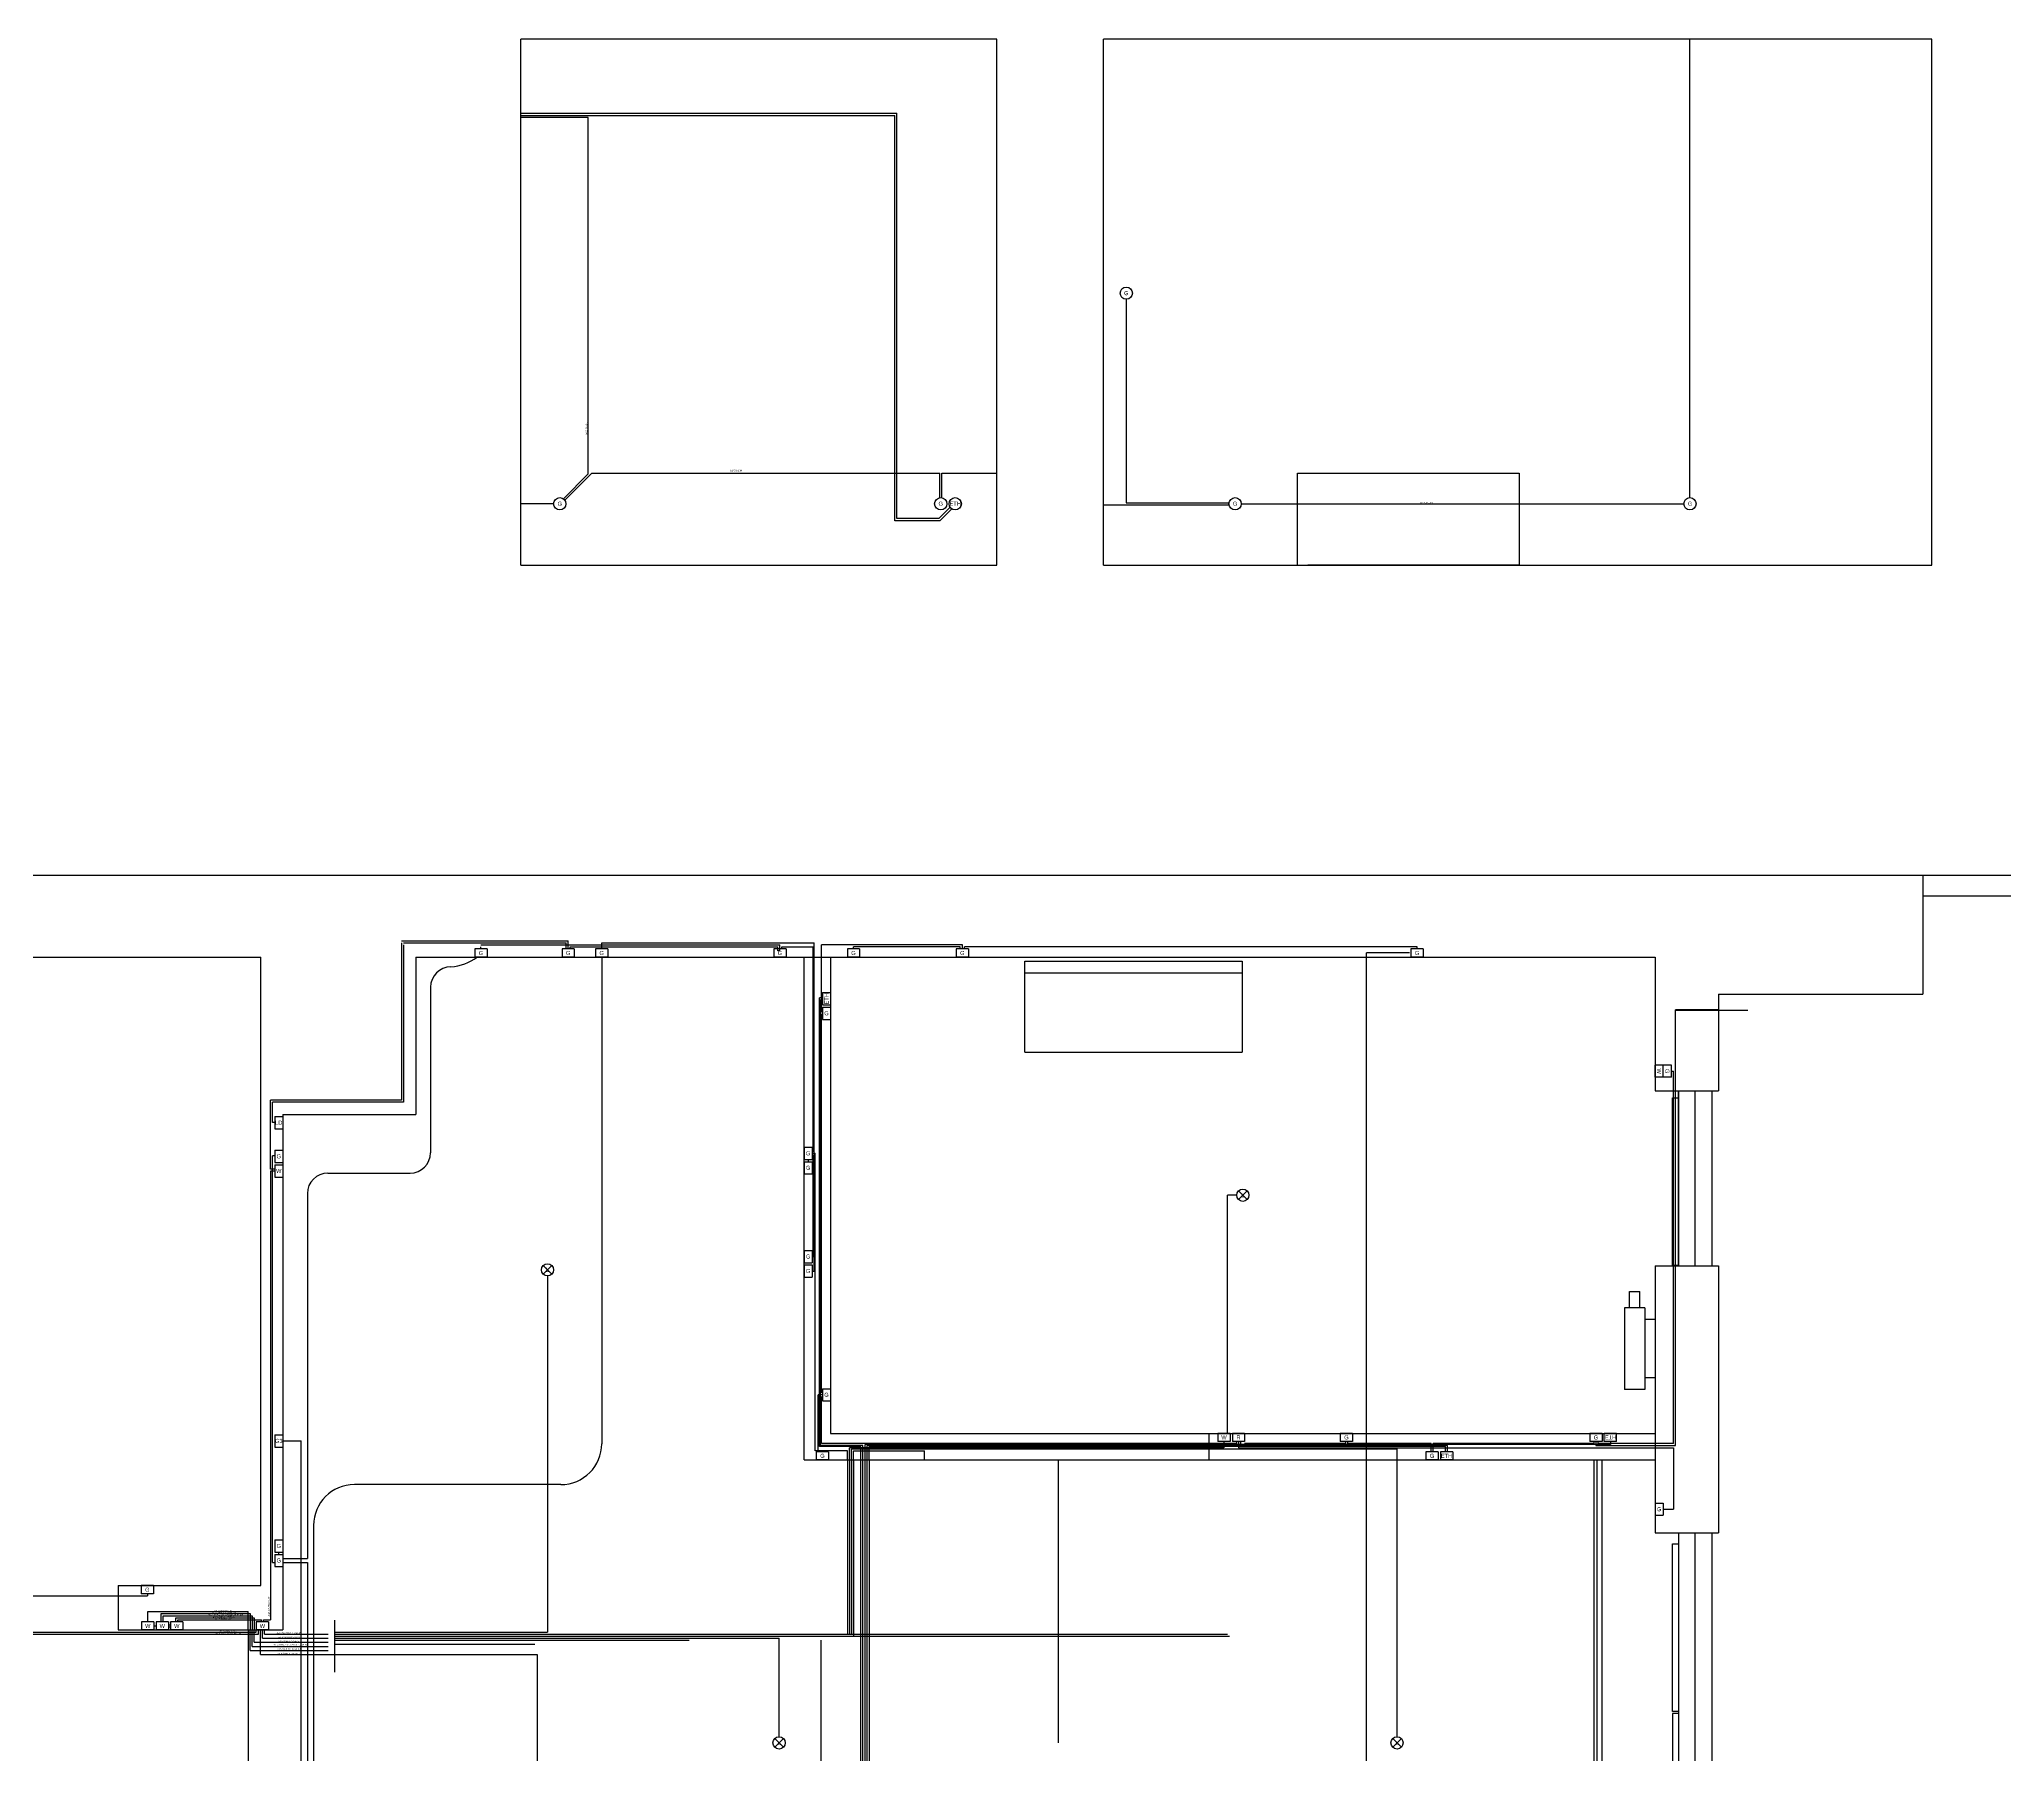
# Model space of a CAD drawing. Header units: millimetres. Extents: x 1478 to 10450, y 2114 to 8349.
# Drawn here: x 3624 to 4585, y 4202 to 5041 of the extents above; entities that cross this region are included whole.
import ezdxf
from ezdxf.lldxf.tags import DXFTag

# ---------------------------------------------------------------- set-up
doc = ezdxf.new("R2010")
doc.units = ezdxf.units.MM
for name, color, linetype in [('Grzejniki', 12, 'Continuous'), ('Inst - elektro', 160, 'Continuous'), ('Inst - elektro OLD', 200, 'Continuous'), ('Inst - sieciowe', 200, 'Continuous'), ('Okna', 7, 'Continuous'), ('Szkic', 6, 'Continuous'), ('Ściany', 7, 'Continuous')]:
    doc.layers.add(name, color=color, linetype=linetype)
tags = doc.linetypes.add('03B018', pattern=[5.4, 2.16, -3.24]).pattern_tags.tags
tags[6:7] = [DXFTag(74, 4), DXFTag(75, 0), DXFTag(340, '0'), DXFTag(46, 1.0), DXFTag(50, 0.0), DXFTag(44, 0.0), DXFTag(45, 0.0)]
tags[4:5] = [DXFTag(74, 4), DXFTag(75, 0), DXFTag(340, '0'), DXFTag(46, 1.0), DXFTag(50, 0.0), DXFTag(44, 0.0), DXFTag(45, 0.0)]
tags = doc.linetypes.add('06B018', pattern=[6.75, 4.32, -0.54, 0.09, -0.54, 0.09, -0.54, 0.09, -0.54]).pattern_tags.tags
tags[18:19] = [DXFTag(74, 4), DXFTag(75, 0), DXFTag(340, '0'), DXFTag(46, 1.0), DXFTag(50, 0.0), DXFTag(44, 0.0), DXFTag(45, 0.0)]
tags[16:17] = [DXFTag(74, 4), DXFTag(75, 0), DXFTag(340, '0'), DXFTag(46, 1.0), DXFTag(50, 0.0), DXFTag(44, 0.0), DXFTag(45, 0.0)]
tags[14:15] = [DXFTag(74, 4), DXFTag(75, 0), DXFTag(340, '0'), DXFTag(46, 1.0), DXFTag(50, 0.0), DXFTag(44, 0.0), DXFTag(45, 0.0)]
tags[12:13] = [DXFTag(74, 4), DXFTag(75, 0), DXFTag(340, '0'), DXFTag(46, 1.0), DXFTag(50, 0.0), DXFTag(44, 0.0), DXFTag(45, 0.0)]
tags[10:11] = [DXFTag(74, 4), DXFTag(75, 0), DXFTag(340, '0'), DXFTag(46, 1.0), DXFTag(50, 0.0), DXFTag(44, 0.0), DXFTag(45, 0.0)]
tags[8:9] = [DXFTag(74, 4), DXFTag(75, 0), DXFTag(340, '0'), DXFTag(46, 1.0), DXFTag(50, 0.0), DXFTag(44, 0.0), DXFTag(45, 0.0)]
tags[6:7] = [DXFTag(74, 4), DXFTag(75, 0), DXFTag(340, '0'), DXFTag(46, 1.0), DXFTag(50, 0.0), DXFTag(44, 0.0), DXFTag(45, 0.0)]
tags[4:5] = [DXFTag(74, 4), DXFTag(75, 0), DXFTag(340, '0'), DXFTag(46, 1.0), DXFTag(50, 0.0), DXFTag(44, 0.0), DXFTag(45, 0.0)]
tags = doc.linetypes.add('07B05', pattern=[1.75, 0.25, -1.5]).pattern_tags.tags
tags[6:7] = [DXFTag(74, 4), DXFTag(75, 0), DXFTag(340, '0'), DXFTag(46, 1.0), DXFTag(50, 0.0), DXFTag(44, 0.0), DXFTag(45, 0.0)]
tags[4:5] = [DXFTag(74, 4), DXFTag(75, 0), DXFTag(340, '0'), DXFTag(46, 1.0), DXFTag(50, 0.0), DXFTag(44, 0.0), DXFTag(45, 0.0)]

# ---------------------------------------------------------------- blocks, each defined once
blk = doc.blocks.new('Z$W@#18756')
for p, q in [((0, 6), (0, 0)), ((0, 6), (4, 6)), ((0, 0), (4, 0)), ((4, 6), (4, 0))]:
    blk.add_line(p, q)
blk = doc.blocks.new('Z$W@#26308')
at = {"rotation": -90.00000000000001}
blk.add_blockref('Z$W@#18756', (0, 4), dxfattribs=at)
at = {"insert": (3, 2), "char_height": 2, "width": 6, "attachment_point": 5}
blk.add_mtext('{\\fArial|b0|i0|c238|p0;G}', dxfattribs=at)
blk = doc.blocks.new('Z$W@#16944')
blk.add_blockref('Z$W@#18756', (0, 0))
at = {"insert": (2, 3), "char_height": 2, "width": 4, "attachment_point": 5}
blk.add_mtext('{\\fArial|b0|i0|c238|p0;G}', dxfattribs=at)
blk = doc.blocks.new('Z$W@#14945')
for p, q in [((3, 176), (3, 0)), ((11, 176), (11, 0)), ((0, 88.5), (0, 170.5)), ((0, 170.5), (3, 170.5)), ((3, 88.5), (0, 88.5)), ((3, 87.5), (0, 87.5)), ((0, 87.5), (0, 5.5)), ((0, 5.5), (3, 5.5))]:
    blk.add_line(p, q)
blk = doc.blocks.new('Z$W@#8909')
for p, q in [((3, 176), (11, 176)), ((3, 0), (11, 0))]:
    blk.add_line(p, q)
blk.add_blockref('Z$W@#14945', (0, 0))
blk = doc.blocks.new('Z$W@#9758')
for p, q in [((0, 0.3), (0, 82.3)), ((0, 82.3), (3, 82.3)), ((3, 85.6), (3, 0)), ((3, 85.6), (11, 85.6)), ((3, 0.3), (3, 85.3)), ((11, 85.6), (11, 0)), ((3, 0.3), (0, 0.3)), ((3, 0), (11, 0))]:
    blk.add_line(p, q)
blk = doc.blocks.new('Z$W@#11337')
for p, q in [((0, 42.3), (5, 42.3)), ((5, 48), (15, 48)), ((5, 8), (5, 48)), ((15, 8), (15, 48)), ((0, 13.7), (5, 13.7)), ((5, 8), (15, 8)), ((7.5, 8), (7.5, 0)), ((12.5, 0), (7.5, 0)), ((12.5, 8), (12.5, 0))]:
    blk.add_line(p, q)
blk = doc.blocks.new('Z$W@#22704')
blk.add_circle((3, 3), 3)
at = {"insert": (3, 3), "char_height": 2, "width": 3.9163, "attachment_point": 5}
blk.add_mtext('{\\fArial|b0|i0|c238|p0;G}', dxfattribs=at)
blk = doc.blocks.new('Z$W@#29658')
for p, q in [((5.12, 0.88), (0.88, 5.12)), ((0.88, 0.88), (5.12, 5.12))]:
    blk.add_line(p, q)
blk.add_circle((3, 3), 3)
at = {"insert": (2.99, 2.99), "char_height": 2, "width": 4.231, "attachment_point": 5}
blk.add_mtext('{\\fArial|b0|i0|c238|p0;L}', dxfattribs=at)
blk = doc.blocks.new('Z$W@#11323')
at = {"rotation": -90.00000000000001}
blk.add_blockref('Z$W@#18756', (0, 4), dxfattribs=at)
at = {"insert": (3, 2), "char_height": 2, "width": 6, "attachment_point": 5}
blk.add_mtext('{\\fArial|b0|i0|c238|p0;W}', dxfattribs=at)
blk = doc.blocks.new('Z$W@#22929')
blk.add_blockref('Z$W@#18756', (0, 0))
at = {"insert": (2, 3), "char_height": 2, "width": 4, "attachment_point": 5}
blk.add_mtext('{\\fArial|b0|i0|c238|p0;W}', dxfattribs=at)
blk = doc.blocks.new('Z$W@#21538')
at = {"rotation": -90.00000000000001}
blk.add_blockref('Z$W@#18756', (0, 4), dxfattribs=at)
at = {"insert": (3, 2), "char_height": 2, "width": 6, "attachment_point": 5}
blk.add_mtext('{\\fArial|b0|i0|c238|p0;ETH}', dxfattribs=at)
blk = doc.blocks.new('Z$W@#26924')
blk.add_circle((3, 3), 3)
at = {"insert": (3, 3), "char_height": 2, "width": 3.9163, "attachment_point": 5}
blk.add_mtext('{\\fArial|b0|i0|c238|p0;ETH}', dxfattribs=at)
blk = doc.blocks.new('Z$W@#7084')
blk.add_blockref('Z$W@#18756', (0, 0))
at = {"insert": (2, 3), "char_height": 2, "width": 4, "attachment_point": 5}
blk.add_mtext('{\\fArial|b0|i0|c238|p0;G3}', dxfattribs=at)
blk = doc.blocks.new('Z$W@#8106')
blk.add_blockref('Z$W@#18756', (0, 0))
at = {"insert": (2, 3), "char_height": 2, "width": 6, "attachment_point": 5, "rotation": 90}
blk.add_mtext('{\\fArial|b0|i0|c238|p0;W}', dxfattribs=at)

msp = doc.modelspace()

# ---------------------------------------------------------------- linework, layer by layer
at = {"layer": 'Inst - elektro', "linetype": '06B018'}
for p, q in [((3892.213, 5002.604), (3859.213, 5002.604)), ((3892.213, 4828.209), (3892.213, 5002.604)), ((4155.524, 4913.604), (4155.524, 4814.104)), ((3880.052, 4816.047), (3892.213, 4828.209)), ((3880.759, 4815.34), (3894.022, 4828.604)), ((3894.022, 4828.604), (4064.213, 4828.604)), ((4064.213, 4816.562), (4064.213, 4828.604)), ((4065.213, 4816.562), (4065.213, 4828.604)), ((4065.213, 4828.604), (4092.213, 4828.604)), ((3875.413, 4813.604), (3859.213, 4813.604)), ((4144.324, 4813.104), (4205.766, 4813.104)), ((4155.524, 4814.104), (4205.766, 4814.104)), ((3800.812, 4599.816), (3882.412, 4599.816)), ((3800.812, 4598.816), (3800.812, 4521.816)), ((3801.812, 4598.816), (3881.412, 4598.816)), ((3801.812, 4597.816), (3801.812, 4520.816)), ((3839.712, 4597.816), (3986.012, 4597.816)), ((3839.712, 4595.816), (3839.712, 4596.816)), ((3881.412, 4595.816), (3881.412, 4598.816)), ((3882.412, 4595.816), (3882.412, 4599.816)), ((3883.412, 4596.816), (3985.012, 4596.816)), ((3883.412, 4595.816), (3883.412, 4596.816)), ((3898.812, 4598.816), (4002.812, 4598.816)), ((3898.812, 4595.816), (3898.812, 4598.816)), ((3985.012, 4594.816), (3985.012, 4596.816)), ((3986.012, 4594.816), (3986.012, 4597.816)), ((3987.012, 4596.816), (4002.312, 4596.816)), ((3987.012, 4595.816), (3987.012, 4596.816)), ((4002.312, 4496.816), (4002.312, 4596.816)), ((4002.812, 4438.216), (4002.812, 4598.816)), ((4006.312, 4564.816), (4006.312, 4597.816)), ((4075.281, 4597.816), (4006.312, 4597.816)), ((4068.812, 4596.816), (4022.012, 4596.816)), ((4022.012, 4595.816), (4022.012, 4596.816)), ((4074.281, 4596.816), (4068.812, 4596.816)), ((4074.281, 4595.816), (4074.281, 4596.816)), ((4075.281, 4595.816), (4075.281, 4597.816)), ((4297.812, 4596.816), (4076.281, 4596.816)), ((4076.281, 4595.816), (4076.281, 4596.816)), ((4297.812, 4595.816), (4297.812, 4596.816)), ((3986.012, 4594.816), (3985.012, 4594.816)), ((4294.146, 4593.816), (4273.112, 4593.816)), ((4006.812, 4564.816), (4006.312, 4564.816)), ((4006.812, 4563.816), (4006.312, 4563.816)), ((4006.312, 4378.676), (4006.312, 4563.816)), ((4424.212, 4352.816), (4424.212, 4566.016)), ((4422.212, 4536.016), (4423.212, 4536.016)), ((4423.212, 4353.816), (4423.212, 4536.016)), ((3800.812, 4521.816), (3736.812, 4521.816)), ((3736.812, 4488.016), (3736.812, 4521.816)), ((3801.812, 4520.816), (3737.812, 4520.816)), ((3737.812, 4510.816), (3737.812, 4520.816)), ((3737.812, 4477.616), (3737.812, 4494.616)), ((3738.812, 4494.616), (3737.812, 4494.616)), ((3999.812, 4492.816), (3999.812, 4491.716)), ((4001.812, 4496.816), (4002.312, 4496.816)), ((4001.812, 4495.816), (4003.312, 4495.816)), ((4001.812, 4494.816), (4002.312, 4494.816)), ((4002.312, 4445.316), (4002.312, 4494.816)), ((4003.312, 4350.316), (4003.312, 4495.816)), ((3738.812, 4488.016), (3736.812, 4488.016)), ((3738.812, 4487.016), (3736.812, 4487.016)), ((3736.812, 4487.016), (3736.812, 4267.616)), ((3737.812, 4295.616), (3737.812, 4477.616)), ((4001.812, 4438.216), (4002.812, 4438.216)), ((4006.812, 4377.676), (4004.812, 4377.676)), ((4004.812, 4349.816), (4004.812, 4377.676)), ((4006.812, 4378.676), (4006.312, 4378.676)), ((4006.312, 4353.816), (4006.312, 4376.676)), ((4006.812, 4376.676), (4006.312, 4376.676)), ((4019.094, 4350.316), (4003.312, 4350.316)), ((4209.412, 4353.816), (4006.312, 4353.816)), ((4019.094, 4345.816), (4019.094, 4350.316)), ((4203.312, 4351.816), (4020.094, 4351.816)), ((4020.094, 4345.816), (4020.094, 4351.816)), ((4021.094, 4345.816), (4021.094, 4351.316)), ((4021.094, 4351.316), (4287.968, 4351.316)), ((4022.094, 4350.316), (4056.831, 4350.316)), ((4022.094, 4345.816), (4022.094, 4350.316)), ((4056.831, 4345.816), (4056.831, 4350.316)), ((4203.312, 4354.816), (4203.312, 4351.816)), ((4209.412, 4354.816), (4209.412, 4353.816)), ((4210.412, 4354.816), (4210.412, 4351.816)), ((4210.412, 4351.816), (4423.212, 4351.816)), ((4211.412, 4354.816), (4211.412, 4353.816)), ((4262.712, 4353.816), (4213.362, 4353.816)), ((4262.712, 4354.816), (4262.712, 4353.816)), ((4263.712, 4354.816), (4263.712, 4353.816)), ((4304.612, 4353.816), (4263.712, 4353.816)), ((4287.968, 4345.816), (4287.968, 4351.316)), ((4304.612, 4349.816), (4304.612, 4353.816)), ((4305.612, 4349.816), (4305.612, 4353.816)), ((4384.312, 4353.816), (4305.612, 4353.816)), ((4384.312, 4354.816), (4384.312, 4353.816)), ((4385.312, 4354.816), (4385.312, 4352.816)), ((4385.312, 4352.816), (4424.212, 4352.816)), ((4386.312, 4354.816), (4386.312, 4353.816)), ((4423.212, 4353.816), (4386.312, 4353.816)), ((4423.212, 4351.816), (4423.212, 4321.716)), ((4418.212, 4321.716), (4423.212, 4321.716)), ((3676.512, 4280.316), (3676.512, 4279.316)), ((3550.262, 4279.316), (3676.512, 4279.316)), ((3676.712, 4271.616), (3725.812, 4271.616)), ((3676.712, 4266.616), (3676.712, 4271.616)), ((3683.312, 4270.616), (3726.812, 4270.616)), ((3683.312, 4266.616), (3683.312, 4270.616)), ((3725.812, 4262.616), (3725.812, 4271.616)), ((3726.812, 4270.616), (3726.812, 4262.616)), ((3679.712, 4264.616), (3680.812, 4264.616)), ((3684.312, 4269.616), (3727.812, 4269.616)), ((3684.312, 4266.616), (3684.312, 4269.616)), ((3686.812, 4265.116), (3687.912, 4265.116)), ((3686.812, 4264.116), (3687.912, 4264.116)), ((3690.412, 4268.616), (3728.812, 4268.616)), ((3690.412, 4266.616), (3690.412, 4268.616)), ((3691.412, 4267.616), (3732.312, 4267.616)), ((3691.412, 4266.616), (3691.412, 4267.616)), ((3727.812, 4269.616), (3727.812, 4262.616)), ((3728.812, 4268.616), (3728.812, 4262.616)), ((3732.312, 4266.616), (3732.312, 4267.616)), ((3733.312, 4266.616), (3733.312, 4267.616)), ((3733.312, 4267.616), (3736.812, 4267.616))]:
    msp.add_line(p, q, dxfattribs=at)
at = {"layer": 'Inst - elektro', "linetype": '03B018'}
for p, q in [((3898.812, 4591.816), (3898.812, 4353.739)), ((3815.057, 4577.035), (3815.057, 4496.124)), ((3764.812, 4486.124), (3805.057, 4486.124)), ((3754.812, 4476.124), (3754.812, 4297.616)), ((3742.812, 4355.116), (3751.812, 4355.116)), ((3751.812, 4295.616), (3751.812, 4355.116)), ((3878.812, 4333.739), (3777.812, 4333.739)), ((3757.812, 4313.739), (3757.812, 3996.816)), ((3751.812, 3996.816), (3751.812, 4295.616)), ((3754.812, 4295.616), (3754.812, 3996.816))]:
    msp.add_line(p, q, dxfattribs=at)
at = {"layer": 'Inst - elektro', "linetype": '07B05'}
for p, q in [((4273.112, 4068.916), (4273.112, 4593.816)), ((4205.012, 4358.816), (4205.012, 4475.322)), ((4209.518, 4475.322), (4205.012, 4475.322)), ((3872.312, 4435.816), (3872.312, 4261.616)), ((4019.094, 4345.816), (4019.094, 4260.612)), ((4020.094, 4345.816), (4020.094, 4260.616)), ((4021.094, 4345.816), (4021.094, 4260.616)), ((4022.094, 4345.816), (4022.094, 4259.616)), ((4287.968, 4210.372), (4287.968, 4345.816)), ((3553.512, 4261.616), (3729.812, 4261.616)), ((3553.512, 4260.616), (3730.812, 4260.616)), ((3725.812, 4262.616), (3725.812, 4195.864)), ((3726.812, 4252.616), (3726.812, 4262.616)), ((3727.812, 4254.616), (3727.812, 4262.616)), ((3728.812, 4256.616), (3728.812, 4262.616)), ((3730.812, 4260.616), (3730.812, 4262.616)), ((3731.812, 4250.616), (3731.812, 4262.616)), ((3732.812, 4258.616), (3732.812, 4262.616)), ((3733.812, 4260.616), (3733.812, 4262.616)), ((3733.812, 4260.616), (3764.98, 4260.616)), ((3768.026, 4261.616), (3872.312, 4261.616)), ((3768.026, 4260.616), (4205.012, 4260.616)), ((3726.812, 4252.616), (3764.98, 4252.616)), ((3727.812, 4254.616), (3764.98, 4254.616)), ((3728.812, 4256.616), (3764.98, 4256.616)), ((3731.812, 4250.616), (3867.162, 4250.616)), ((3732.812, 4258.616), (3764.98, 4258.616)), ((3768.026, 4259.616), (4206.012, 4259.616)), ((3768.026, 4258.616), (3985.593, 4258.616)), ((3768.026, 4257.616), (3941.612, 4257.616)), ((3768.026, 4255.616), (3866.162, 4255.616)), ((3867.162, 4250.616), (3867.162, 4004.616)), ((3985.593, 4210.372), (3985.593, 4258.616)), ((4006.212, 4068.916), (4006.212, 4257.616))]:
    msp.add_line(p, q, dxfattribs=at)
at = {"layer": 'Inst - elektro'}
for p, q in [((4445.212, 4566.016), (4424.212, 4566.016)), ((4445.212, 4565.816), (4424.212, 4565.816)), ((4445.212, 4565.616), (4424.212, 4565.616)), ((4445.212, 4565.816), (4459.652, 4565.816)), ((3738.812, 4510.816), (3737.812, 4510.816)), ((3740.812, 4299.616), (3740.812, 4300.716)), ((3737.812, 4295.616), (3738.812, 4295.616)), ((3742.812, 4297.616), (3754.812, 4297.616)), ((3742.812, 4295.616), (3754.812, 4295.616)), ((3742.812, 4295.616), (3754.812, 4295.616)), ((3729.812, 4261.616), (3729.812, 4262.616))]:
    msp.add_line(p, q, dxfattribs=at)
at = {"layer": 'Inst - elektro', "linetype": '03B018'}
for centre, radius, start, end in [((3823.424, 4610.797), 23.817, 273.93065, 307.164853), ((3825.057, 4577.035), 10, 90, 180), ((3805.057, 4496.124), 10, 270, 0), ((3764.812, 4476.124), 10, 90, 180), ((3878.812, 4353.739), 20, 270, 0), ((3777.812, 4313.739), 20, 90, 180)]:
    msp.add_arc(centre, radius, start, end, dxfattribs=at)
at = {"layer": 'Inst - elektro OLD', "linetype": '06B018'}
for p, q in [((4431.324, 4816.604), (4431.324, 5040.804)), ((4211.724, 4813.604), (4428.324, 4813.604))]:
    msp.add_line(p, q, dxfattribs=at)
at = {"layer": 'Inst - sieciowe', "linetype": '06B018'}
for p, q in [((3859.213, 5004.604), (4043.213, 5004.604)), ((3859.213, 5003.604), (4042.213, 5003.604)), ((4042.213, 4805.311), (4042.213, 5003.604)), ((4043.213, 4806.311), (4043.213, 5004.604)), ((4069.368, 4811.866), (4063.813, 4806.311)), ((4070.075, 4811.159), (4064.228, 4805.311)), ((4064.228, 4805.311), (4042.213, 4805.311)), ((4063.813, 4806.311), (4043.213, 4806.311)), ((4005.312, 4352.316), (4005.312, 4571.916)), ((4006.812, 4571.916), (4005.312, 4571.916)), ((4005.812, 4352.816), (4005.812, 4570.916)), ((4006.812, 4570.916), (4005.812, 4570.916)), ((4025.673, 4352.316), (4005.312, 4352.316)), ((4026.673, 4352.816), (4005.812, 4352.816)), ((4025.673, 4345.816), (4025.673, 4352.316)), ((4026.673, 4345.816), (4026.673, 4352.816)), ((4392.412, 4353.316), (4027.673, 4353.316)), ((4027.673, 4345.816), (4027.673, 4353.316)), ((4312.712, 4352.816), (4028.673, 4352.816)), ((4028.673, 4345.816), (4028.673, 4352.816)), ((4311.712, 4352.316), (4029.673, 4352.316)), ((4029.673, 4345.816), (4029.673, 4352.316)), ((4311.712, 4349.816), (4311.712, 4352.316)), ((4312.712, 4349.816), (4312.712, 4352.816)), ((4392.412, 4354.816), (4392.412, 4353.316))]:
    msp.add_line(p, q, dxfattribs=at)
at = {"layer": 'Inst - sieciowe', "linetype": '07B05'}
for p, q in [((4025.673, 4095.966), (4025.673, 4345.816)), ((4026.673, 4094.966), (4026.673, 4345.816)), ((4027.673, 4093.966), (4027.673, 4345.816)), ((4028.673, 4092.966), (4028.673, 4345.816)), ((4029.673, 4345.816), (4029.673, 4091.966))]:
    msp.add_line(p, q, dxfattribs=at)
at = {"layer": 'Szkic'}
for p, q in [((4239.324, 4828.604), (4347.724, 4828.604)), ((4239.324, 4783.604), (4239.324, 4828.604)), ((4347.724, 4828.604), (4347.724, 4783.604)), ((4347.724, 4783.604), (4244.324, 4783.604)), ((4105.812, 4545.316), (4105.812, 4589.816)), ((4105.812, 4589.816), (4212.212, 4589.816)), ((4212.212, 4589.816), (4212.212, 4545.316)), ((4105.812, 4584.116), (4212.212, 4584.116)), ((4105.812, 4545.316), (4212.212, 4545.316)), ((4001.812, 4445.316), (4002.312, 4445.316)), ((4122.162, 4345.816), (4122.162, 4207.366)), ((3768.026, 4267.368), (3768.026, 4241.966))]:
    msp.add_line(p, q, dxfattribs=at)
at = {"layer": 'Ściany'}
for p, q in [((3859.213, 4783.604), (3859.213, 5040.804)), ((4092.213, 5040.804), (3859.213, 5040.804)), ((4092.213, 4783.604), (4092.213, 5040.804)), ((4549.724, 5040.804), (4144.324, 5040.804)), ((4144.324, 4783.604), (4144.324, 5040.804)), ((4549.724, 4783.604), (4549.724, 5040.804)), ((3859.213, 4783.604), (4092.213, 4783.604)), ((4144.324, 4783.604), (4549.724, 4783.604)), ((3180.712, 4631.816), (4545.212, 4631.816)), ((4545.212, 4631.816), (4545.212, 4573.716)), ((4545.212, 4631.816), (4665.012, 4631.816)), ((4545.212, 4621.816), (4655.012, 4621.816)), ((3312.712, 4591.716), (3732.012, 4591.716)), ((3732.012, 4284.316), (3732.012, 4591.716)), ((3807.812, 4591.816), (4414.212, 4591.816)), ((3807.812, 4591.816), (3807.812, 4514.816)), ((3997.812, 4345.816), (3997.812, 4591.816)), ((4010.812, 4591.816), (4010.812, 4358.816)), ((4414.212, 4591.816), (4414.212, 4526.316)), ((4445.212, 4573.716), (4545.212, 4573.716)), ((4445.212, 4573.716), (4445.212, 4526.316)), ((4414.212, 4526.316), (4445.212, 4526.316)), ((4442.212, 4440.716), (4442.212, 4526.316)), ((3742.812, 4514.816), (3742.812, 4262.616)), ((3742.812, 4514.816), (3742.812, 4262.616)), ((3742.812, 4514.816), (3807.812, 4514.816)), ((4414.212, 4440.716), (4445.212, 4440.716)), ((4414.212, 4440.716), (4414.212, 4310.216)), ((4445.212, 4440.716), (4445.212, 4310.216)), ((4010.812, 4358.816), (4015.812, 4358.816)), ((4015.812, 4358.816), (4195.812, 4358.816)), ((4195.812, 4358.816), (4414.212, 4358.816)), ((4195.812, 4358.816), (4195.812, 4345.816)), ((3997.812, 4345.816), (4015.812, 4345.816)), ((4015.812, 4345.816), (4195.812, 4345.816)), ((4195.812, 4345.816), (4414.212, 4345.816)), ((4384.212, 4345.816), (4384.212, 4068.916)), ((4385.712, 4345.816), (4385.712, 4068.916)), ((4388.212, 4345.816), (4388.212, 4068.916)), ((4414.212, 4310.216), (4445.212, 4310.216)), ((4442.212, 4134.216), (4442.212, 4310.216)), ((3662.212, 4284.316), (3732.012, 4284.316)), ((3662.212, 4284.316), (3662.212, 4262.616)), ((3662.212, 4262.616), (3742.812, 4262.616))]:
    msp.add_line(p, q, dxfattribs=at)

# ---------------------------------------------------------------- block references
at = {"layer": 'Grzejniki', "rotation": 180}
msp.add_blockref('Z$W@#11337', (4414.212, 4428.266), dxfattribs=at)
at = {"layer": 'Inst - elektro'}
for name, p in [('Z$W@#22704', (4152.524, 4913.604)), ('Z$W@#22704', (3875.313, 4810.602)), ('Z$W@#22704', (4061.713, 4810.604)), ('Z$W@#22704', (4205.724, 4810.604)), ('Z$W@#22704', (4428.324, 4810.604)), ('Z$W@#26308', (3836.712, 4591.816)), ('Z$W@#26308', (3879.412, 4591.816)), ('Z$W@#26308', (3895.812, 4591.816)), ('Z$W@#26308', (3983.012, 4591.816)), ('Z$W@#26308', (4019.012, 4591.816)), ('Z$W@#26308', (4072.281, 4591.816)), ('Z$W@#26308', (4294.812, 4591.816)), ('Z$W@#16944', (4006.812, 4561.316)), ('Z$W@#18756', (3738.812, 4507.816)), ('Z$W@#16944', (3738.812, 4491.316)), ('Z$W@#16944', (3997.812, 4492.816)), ('Z$W@#16944', (3997.812, 4485.716)), ('Z$W@#22929', (3738.812, 4484.216)), ('Z$W@#29658', (4209.518, 4472.322)), ('Z$W@#16944', (3997.812, 4442.316)), ('Z$W@#29658', (3869.312, 4435.816)), ('Z$W@#16944', (3997.812, 4435.216)), ('Z$W@#16944', (4006.812, 4374.676)), ('Z$W@#11323', (4200.312, 4354.816)), ('Z$W@#26308', (4260.212, 4354.816)), ('Z$W@#26308', (4382.312, 4354.816)), ('Z$W@#26308', (4003.812, 4345.816)), ('Z$W@#26308', (4302.112, 4345.816)), ('Z$W@#16944', (4414.212, 4318.716)), ('Z$W@#16944', (3738.812, 4300.716)), ('Z$W@#16944', (3738.812, 4293.616)), ('Z$W@#26308', (3673.512, 4280.316)), ('Z$W@#11323', (3673.712, 4262.616)), ('Z$W@#11323', (3680.812, 4262.616)), ('Z$W@#11323', (3687.912, 4262.616)), ('Z$W@#11323', (3729.812, 4262.616)), ('Z$W@#29658', (3982.593, 4204.372)), ('Z$W@#29658', (4284.968, 4204.372))]:
    msp.add_blockref(name, p, dxfattribs=at)
for name, p, rotation in [('Z$W@#8106', (4418.212, 4539.016), 180), ('Z$W@#26308', (4418.212, 4539.016), -90.00000000000001), ('Z$W@#18756', (4207.412, 4358.816), -90.00000000000001)]:
    msp.add_blockref(name, p, dxfattribs=dict(at, rotation=rotation))
at = {"layer": 'Inst - sieciowe'}
for name, p in [('Z$W@#26924', (4068.813, 4810.604)), ('Z$W@#21538', (4309.212, 4345.816))]:
    msp.add_blockref(name, p, dxfattribs=at)
at = {"layer": 'Inst - sieciowe', "rotation": 90}
msp.add_blockref('Z$W@#21538', (4010.812, 4568.416), dxfattribs=at)
at = {"layer": 'Inst - sieciowe', "xscale": -1, "rotation": -180}
msp.add_blockref('Z$W@#21538', (4389.412, 4358.816), dxfattribs=at)
at = {"layer": 'Okna'}
for name, p in [('Z$W@#9758', (4422.712, 4440.716)), ('Z$W@#8909', (4422.712, 4134.216))]:
    msp.add_blockref(name, p, dxfattribs=at)
at = {"layer": 'Szkic'}
msp.add_blockref('Z$W@#7084', (3738.812, 4352.116), dxfattribs=at)

# ---------------------------------------------------------------- texts
at = {"layer": 'Inst - elektro', "char_height": 0.7, "width": 16.93972, "attachment_point": 5, "rotation": 90}
for s, insert in [('{\\fArial|b0|i0|c238|p0;3x2,5 SALON}', (3891.439, 4850.364)), ('{\\fArial|b0|i0|c238|p0;4x1,5 ŚWIATŁO BLAT}', (3736.028, 4274.055))]:
    msp.add_mtext(s, dxfattribs=dict(at, insert=insert))
at = {"layer": 'Inst - elektro', "attachment_point": 5}
for s, insert, char_height, width in [('{\\fArial|b0|i0|c238|p0;3x2,5 SALON}', (3964.531, 4829.782), 0.7, 21.25945), ('{\\fArial|b0|i0|c238|p0;LD}', (3740.812, 4510.816), 2, 4), ('{\\fArial|b0|i0|c238|p0;R}', (4210.412, 4356.816), 2, 6), ('{\\fArial|b0|i0|c238|p0;4x1,5 WŁĄCZNIKI SALON / JADALNIA}', (3714.885, 4270.016), 0.7, 19.23949), ('{\\fArial|b0|i0|c238|p0;3x1,5 ŚWIATŁO JADALNIA}', (3713.926, 4271.016), 0.7, 16.93972), ('{\\fArial|b0|i0|c238|p0;3x1,5 ŚWIATŁO HOL}', (3713.815, 4272.016), 0.7, 16.93972), ('{\\fArial|b0|i0|c238|p0;4x1,5 ŚWIATŁO SALON}', (3713.89, 4269.016), 0.7, 16.93972), ('{\\fArial|b0|i0|c238|p0;3x1,5 ŚWIATŁO IN}', (3713.885, 4268.016), 0.7, 16.93972), ('{\\fArial|b0|i0|c238|p0;4x1,5 ŚWIATŁO KUCHNIA}', (3745.684, 4261.016), 0.7, 16.93972), ('{\\fArial|b0|i0|c238|p0;4x1,5 WŁĄCZNIKI SALON / JADALNIA}', (3746.834, 4255.36), 0.7, 19.23949), ('{\\fArial|b0|i0|c238|p0;3x1,5 ŚWIATŁO JADALNIA}', (3745.684, 4253.254), 0.7, 16.93972), ('{\\fArial|b0|i0|c238|p0;3x1,5 ŚWIATŁO PPOKÓJ}', (3745.684, 4251.016), 0.7, 16.93972), ('{\\fArial|b0|i0|c238|p0;4x1,5 ŚWIATŁO SALON}', (3745.684, 4257.016), 0.7, 16.93972), ('{\\fArial|b0|i0|c238|p0;3x1,5 ŚWIATŁO BIURO}', (3745.684, 4259.016), 0.7, 16.93972)]:
    msp.add_mtext(s, dxfattribs=dict(at, insert=insert, char_height=char_height, width=width))
at = {"layer": 'Inst - elektro OLD', "char_height": 0.7, "attachment_point": 5}
for s, insert, width in [('{\\fArial|b0|i0|c238|p0;3x2,5 SALON}', (4302.339, 4814.004), 21.25945), ('{\\fArial|b0|i0|c238|p0;3x1,5 ŚWIATŁO PPOKÓJ WŁ}', (3716.177, 4261.016), 16.93972), ('{\\fArial|b0|i0|c238|p0;3x1,5 ŚWIATŁO IN}', (3715.995, 4262.016), 12.00301)]:
    msp.add_mtext(s, dxfattribs=dict(at, insert=insert, width=width))

doc.saveas('drawing.dxf')
